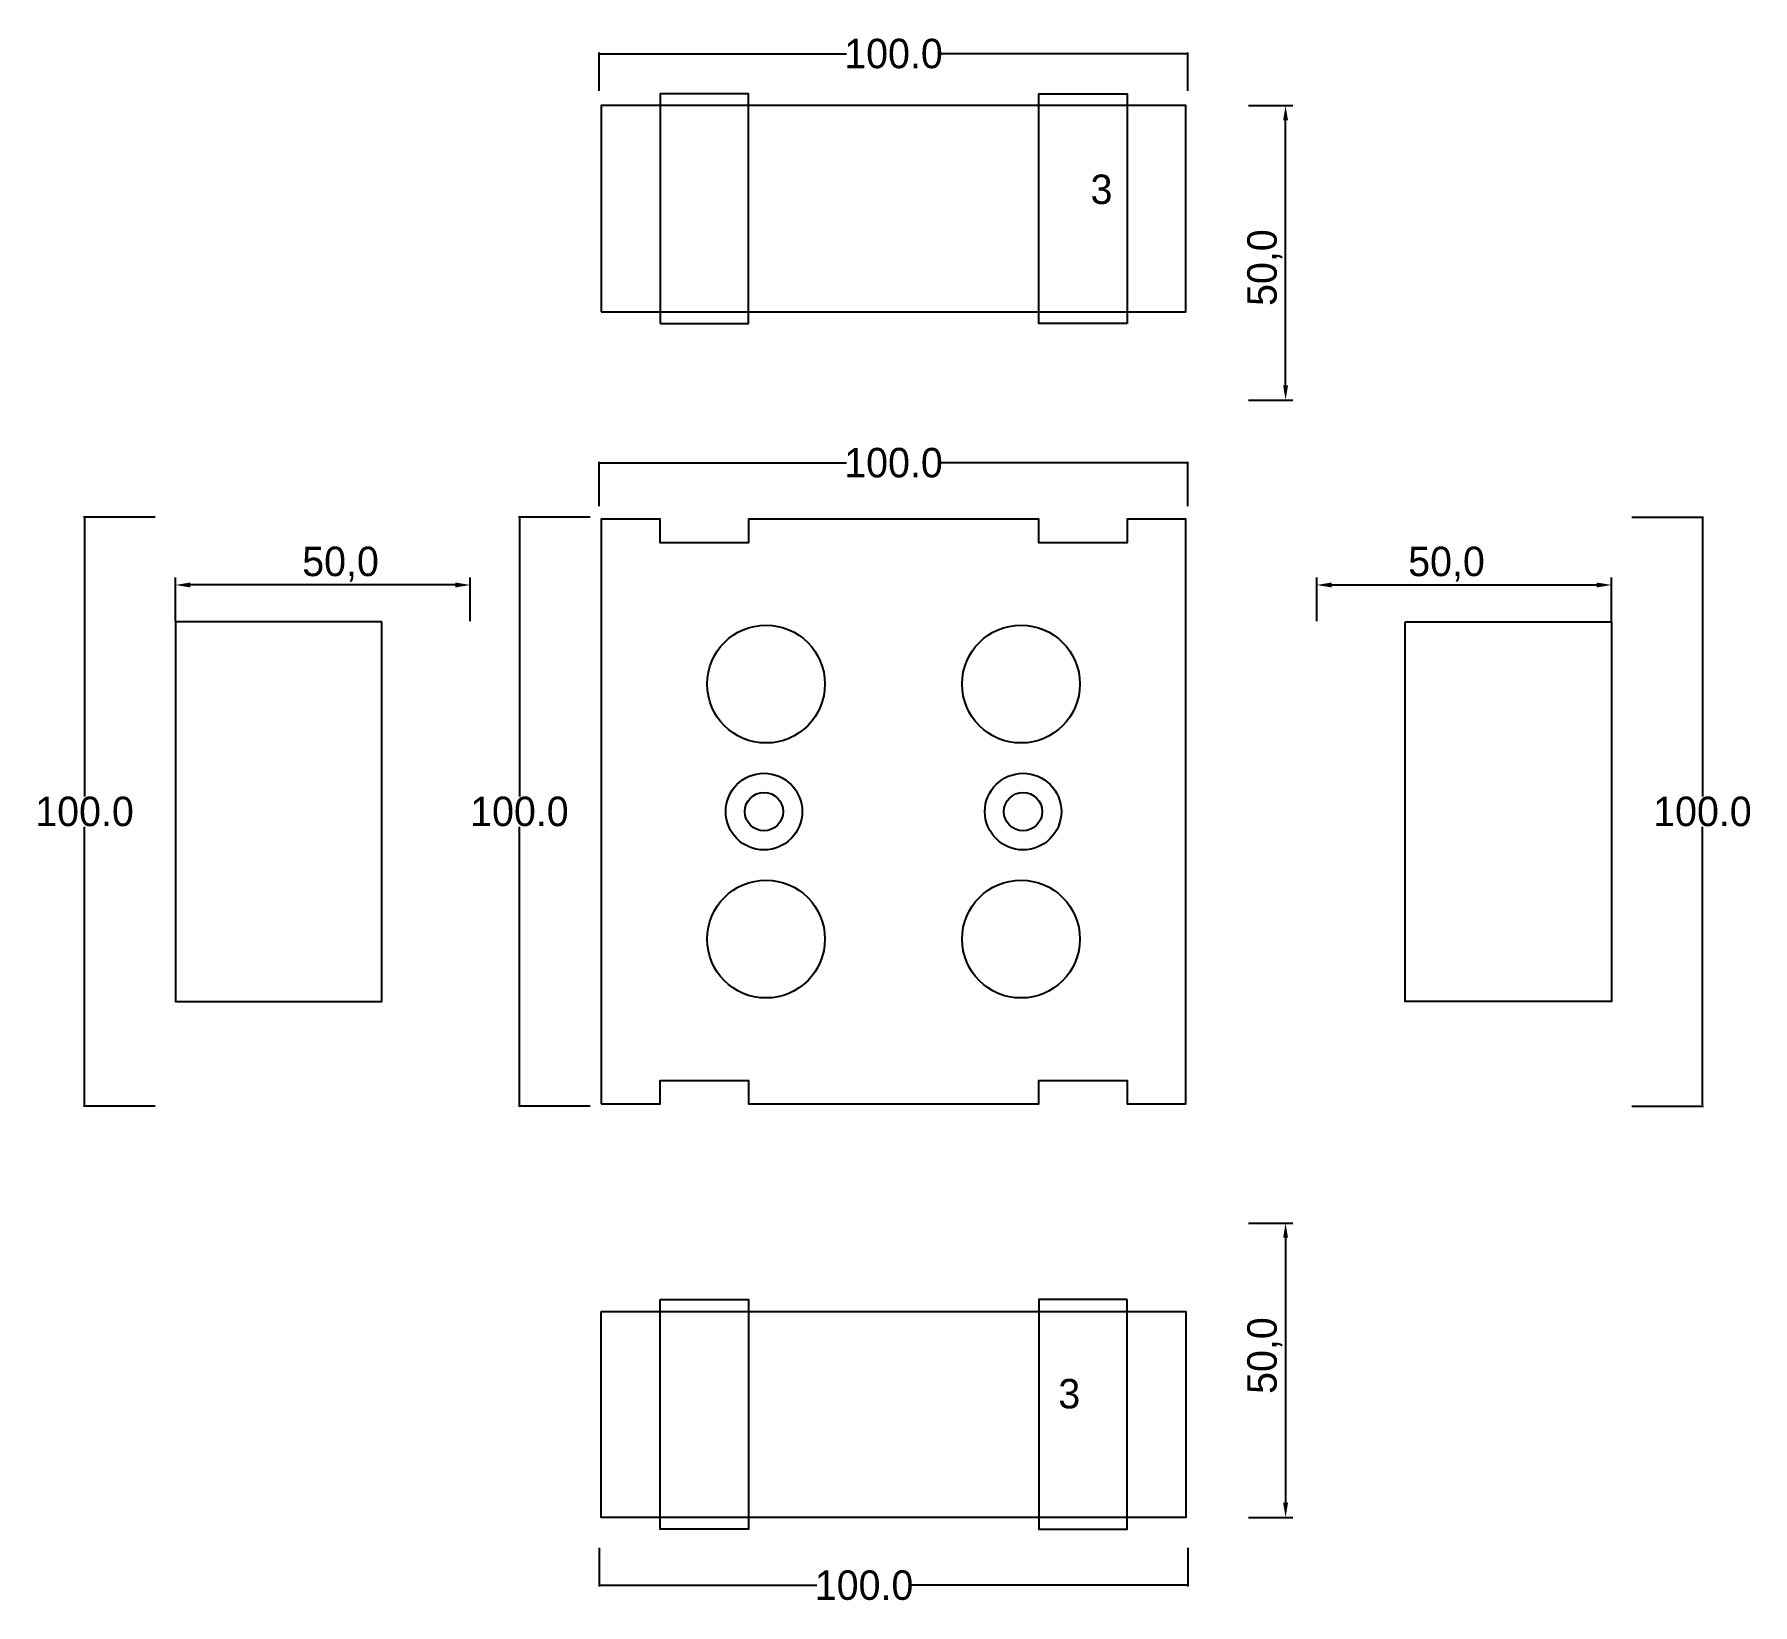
# Model space of a CAD drawing. Header units: millimetres. Extents: x 446 to 737, y 244 to 510.
import ezdxf

# ---------------------------------------------------------------- set-up
doc = ezdxf.new("R2010")
doc.units = ezdxf.units.MM
for name, color, linetype in [('TEXT', 3, 'Continuous'), ('볼트 구멍', 7, 'Continuous'), ('치구', 7, 'Continuous'), ('치수', 7, 'Continuous')]:
    doc.layers.add(name, color=color, linetype=linetype)
doc.dimstyles.new('ISO-25', dxfattribs={"dimtxt": 2.5, "dimasz": 2.5, "dimexe": 1.25, "dimexo": 0.625, "dimtad": 1, "dimtxsty": 'Standard', "dimcen": 2.5, "dimadec": 0, "dimazin": 0, "dimtfac": 1, "dimtmove": 0, "dimatfit": 3, "dimfxl": 0, "dimarcsym": 0})
doc.dimstyles.get("Standard").update_dxf_attribs({"dimtxt": 7, "dimasz": 0.18, "dimexe": 0.18, "dimexo": 0.0625, "dimgap": 0.09, "dimtad": 0, "dimtih": 1, "dimtoh": 1, "dimdec": 1, "dimzin": 0, "dimdsep": 46, "dimtxsty": 'Standard', "dimcen": 0.09, "dimadec": 0, "dimazin": 0, "dimtfac": 1, "dimtdec": 1, "dimtofl": 0, "dimtmove": 0, "dimatfit": 3, "dimfxl": 0, "dimtolj": 1, "dimtzin": 0, "dimarcsym": 0})

# ---------------------------------------------------------------- blocks, each defined once
blk = doc.blocks.new('*D12')
at = {"layer": 'Defpoints', "color": 0, "linetype": 'Continuous'}
for p in [(540.01, 428.17), (527.94, 328.17), (540.01, 328.17)]:
    blk.add_point(p, dxfattribs=at)
at = {"layer": '치수', "color": 0, "linetype": 'Continuous', "lineweight": -2}
for p, q in [((539.94, 428.17), (527.76, 428.17)), ((527.94, 427.99), (527.94, 380.76)), ((527.94, 328.35), (527.94, 375.58)), ((539.94, 328.17), (527.76, 328.17))]:
    blk.add_line(p, q, dxfattribs=at)
at = {"layer": '치수', "color": 0, "linetype": 'Continuous'}
for points in [[(527.91, 427.99), (527.97, 427.99), (527.94, 428.17)], [(527.91, 328.35), (527.97, 328.35), (527.94, 328.17)]]:
    blk.add_solid(points, dxfattribs=at)
at = {"layer": '치수', "color": 0, "linetype": 'Continuous', "insert": (527.94, 378.17), "char_height": 5, "attachment_point": 5}
blk.add_mtext('\\A1;100.0', dxfattribs=at)
blk = doc.blocks.new('*D13')
at = {"layer": 'Defpoints', "color": 0, "linetype": 'Continuous'}
for p in [(466.17, 428.17), (454.1, 328.17), (466.17, 328.17)]:
    blk.add_point(p, dxfattribs=at)
at = {"layer": '치수', "color": 0, "linetype": 'Continuous', "lineweight": -2}
for p, q in [((466.1, 428.17), (453.92, 428.17)), ((454.1, 427.99), (454.1, 380.76)), ((454.1, 328.35), (454.1, 375.58)), ((466.1, 328.17), (453.92, 328.17))]:
    blk.add_line(p, q, dxfattribs=at)
at = {"layer": '치수', "color": 0, "linetype": 'Continuous'}
for points in [[(454.07, 427.99), (454.13, 427.99), (454.1, 428.17)], [(454.07, 328.35), (454.13, 328.35), (454.1, 328.17)]]:
    blk.add_solid(points, dxfattribs=at)
at = {"layer": '치수', "color": 0, "linetype": 'Continuous', "insert": (454.1, 378.17), "char_height": 5, "attachment_point": 5}
blk.add_mtext('\\A1;100.0', dxfattribs=at)
blk = doc.blocks.new('*D14')
at = {"layer": 'Defpoints', "color": 0, "linetype": 'Continuous'}
for p in [(716.76, 428.17), (716.76, 328.17), (728.83, 328.17)]:
    blk.add_point(p, dxfattribs=at)
at = {"layer": '치수', "color": 0, "linetype": 'Continuous', "lineweight": -2}
for p, q in [((716.83, 428.17), (729.01, 428.17)), ((728.83, 427.99), (728.83, 380.76)), ((728.83, 328.35), (728.83, 375.58)), ((716.83, 328.17), (729.01, 328.17))]:
    blk.add_line(p, q, dxfattribs=at)
at = {"layer": '치수', "color": 0, "linetype": 'Continuous'}
for points in [[(728.8, 427.99), (728.86, 427.99), (728.83, 428.17)], [(728.8, 328.35), (728.86, 328.35), (728.83, 328.17)]]:
    blk.add_solid(points, dxfattribs=at)
at = {"layer": '치수', "color": 0, "linetype": 'Continuous', "insert": (728.83, 378.17), "char_height": 5, "attachment_point": 5}
blk.add_mtext('\\A1;100.0', dxfattribs=at)
blk = doc.blocks.new('*D15')
at = {"layer": 'Defpoints', "color": 0, "linetype": 'Continuous'}
for p in [(541.47, 253.19), (641.47, 253.19), (641.47, 246.79)]:
    blk.add_point(p, dxfattribs=at)
at = {"layer": '치수', "color": 0, "linetype": 'Continuous', "lineweight": -2}
for p, q in [((541.47, 253.13), (541.47, 246.61)), ((641.47, 253.13), (641.47, 246.61)), ((541.65, 246.79), (578.46, 246.79)), ((641.29, 246.79), (594.47, 246.79))]:
    blk.add_line(p, q, dxfattribs=at)
at = {"layer": '치수', "color": 0, "linetype": 'Continuous'}
for points in [[(541.65, 246.82), (541.65, 246.76), (541.47, 246.79)], [(641.29, 246.82), (641.29, 246.76), (641.47, 246.79)]]:
    blk.add_solid(points, dxfattribs=at)
at = {"layer": '치수', "color": 0, "linetype": 'Continuous', "insert": (586.47, 246.79), "char_height": 5, "attachment_point": 5}
blk.add_mtext('\\A1;100.0', dxfattribs=at)
blk = doc.blocks.new('*D16')
at = {"layer": 'Defpoints', "color": 0}
for p in [(651.15, 308.3), (651.15, 258.3), (658.04, 258.3)]:
    blk.add_point(p, dxfattribs=at)
at = {"layer": '치수', "color": 0, "lineweight": -2}
for p, q in [((651.77, 308.3), (659.29, 308.3)), ((658.04, 305.8), (658.04, 260.8)), ((651.77, 258.3), (659.29, 258.3))]:
    blk.add_line(p, q, dxfattribs=at)
at = {"layer": '치수', "color": 0}
for points in [[(657.63, 305.8), (658.46, 305.8), (658.04, 308.3)], [(657.63, 260.8), (658.46, 260.8), (658.04, 258.3)]]:
    blk.add_solid(points, dxfattribs=at)
at = {"layer": '치수', "color": 0, "insert": (654.5, 285.8), "char_height": 5, "attachment_point": 5, "rotation": 90}
blk.add_mtext('50,0', dxfattribs=at)
blk = doc.blocks.new('*D17')
at = {"layer": 'Defpoints', "color": 0}
for p in [(651.15, 498.04), (658.04, 498.04), (651.15, 448.04)]:
    blk.add_point(p, dxfattribs=at)
at = {"layer": '치수', "color": 0, "lineweight": -2}
for p, q in [((651.77, 498.04), (659.29, 498.04)), ((658.04, 450.54), (658.04, 495.54)), ((651.77, 448.04), (659.29, 448.04))]:
    blk.add_line(p, q, dxfattribs=at)
at = {"layer": '치수', "color": 0}
for points in [[(657.63, 495.54), (658.46, 495.54), (658.04, 498.04)], [(657.63, 450.54), (658.46, 450.54), (658.04, 448.04)]]:
    blk.add_solid(points, dxfattribs=at)
at = {"layer": '치수', "color": 0, "insert": (654.5, 470.54), "char_height": 5, "attachment_point": 5, "rotation": 90}
blk.add_mtext('50,0', dxfattribs=at)
blk = doc.blocks.new('*D18')
at = {"layer": 'Defpoints', "color": 0, "linetype": 'Continuous'}
for p in [(641.47, 437.39), (541.47, 430), (641.47, 430)]:
    blk.add_point(p, dxfattribs=at)
at = {"layer": '치수', "color": 0, "linetype": 'Continuous', "lineweight": -2}
for p, q in [((541.47, 430.06), (541.47, 437.57)), ((541.65, 437.39), (583.46, 437.39)), ((641.29, 437.39), (599.47, 437.39)), ((641.47, 430.06), (641.47, 437.57))]:
    blk.add_line(p, q, dxfattribs=at)
at = {"layer": '치수', "color": 0, "linetype": 'Continuous'}
for points in [[(541.65, 437.42), (541.65, 437.36), (541.47, 437.39)], [(641.29, 437.42), (641.29, 437.36), (641.47, 437.39)]]:
    blk.add_solid(points, dxfattribs=at)
at = {"layer": '치수', "color": 0, "linetype": 'Continuous', "insert": (591.47, 437.39), "char_height": 5, "attachment_point": 5}
blk.add_mtext('\\A1;100.0', dxfattribs=at)
blk = doc.blocks.new('*D19')
at = {"layer": 'Defpoints', "color": 0}
for p in [(469.57, 416.65), (469.57, 409.87), (519.57, 409.87)]:
    blk.add_point(p, dxfattribs=at)
at = {"layer": '치수', "color": 0, "lineweight": -2}
for p, q in [((469.57, 410.5), (469.57, 417.9)), ((519.57, 410.5), (519.57, 417.9)), ((517.07, 416.65), (472.07, 416.65))]:
    blk.add_line(p, q, dxfattribs=at)
at = {"layer": '치수', "color": 0}
for points in [[(472.07, 417.07), (472.07, 416.23), (469.57, 416.65)], [(517.07, 417.07), (517.07, 416.23), (519.57, 416.65)]]:
    blk.add_solid(points, dxfattribs=at)
at = {"layer": '치수', "color": 0, "insert": (497.57, 420.19), "char_height": 5, "attachment_point": 5}
blk.add_mtext('50,0', dxfattribs=at)
blk = doc.blocks.new('*D20')
at = {"layer": 'Defpoints', "color": 0}
for p in [(713.37, 416.65), (663.37, 409.87), (713.37, 409.87)]:
    blk.add_point(p, dxfattribs=at)
at = {"layer": '치수', "color": 0, "lineweight": -2}
for p, q in [((663.37, 410.5), (663.37, 417.9)), ((713.37, 410.5), (713.37, 417.9)), ((665.87, 416.65), (710.87, 416.65))]:
    blk.add_line(p, q, dxfattribs=at)
at = {"layer": '치수', "color": 0}
for points in [[(665.87, 417.07), (665.87, 416.23), (663.37, 416.65)], [(710.87, 417.07), (710.87, 416.23), (713.37, 416.65)]]:
    blk.add_solid(points, dxfattribs=at)
at = {"layer": '치수', "color": 0, "insert": (685.37, 420.19), "char_height": 5, "attachment_point": 5}
blk.add_mtext('50,0', dxfattribs=at)
blk = doc.blocks.new('*D21')
at = {"layer": 'Defpoints', "color": 0, "linetype": 'Continuous'}
for p in [(641.47, 506.86), (541.47, 500.47), (641.47, 500.47)]:
    blk.add_point(p, dxfattribs=at)
at = {"layer": '치수', "color": 0, "linetype": 'Continuous', "lineweight": -2}
for p, q in [((541.47, 500.53), (541.47, 507.04)), ((541.65, 506.86), (583.46, 506.86)), ((641.29, 506.86), (599.47, 506.86)), ((641.47, 500.53), (641.47, 507.04))]:
    blk.add_line(p, q, dxfattribs=at)
at = {"layer": '치수', "color": 0, "linetype": 'Continuous'}
for points in [[(541.65, 506.89), (541.65, 506.83), (541.47, 506.86)], [(641.29, 506.89), (641.29, 506.83), (641.47, 506.86)]]:
    blk.add_solid(points, dxfattribs=at)
at = {"layer": '치수', "color": 0, "linetype": 'Continuous', "insert": (591.47, 506.86), "char_height": 5, "attachment_point": 5}
blk.add_mtext('\\A1;100.0', dxfattribs=at)

msp = doc.modelspace()

# ---------------------------------------------------------------- linework, layer by layer
at = {"layer": '볼트 구멍', "color": 2}
for centre in [(569.47, 378.17), (613.47, 378.17)]:
    msp.add_circle(centre, 6.5, dxfattribs=at)
at = {"layer": '볼트 구멍', "color": 3}
for centre in [(569.47, 378.17), (613.47, 378.17)]:
    msp.add_circle(centre, 3.25, dxfattribs=at)
at = {"layer": '치구', "color": 1}
for points in [[(551.82, 461.04), (566.82, 461.04), (566.82, 500.04), (551.82, 500.04)], [(631.12, 461.04), (616.12, 461.04), (616.12, 500.04), (631.12, 500.04)], [(551.82, 295.3), (566.82, 295.3), (566.82, 256.31), (551.82, 256.31)], [(631.12, 295.3), (616.12, 295.3), (616.12, 256.31), (631.12, 256.31)]]:
    msp.add_lwpolyline(points, close=True, dxfattribs=at)
at = {"layer": '치구'}
for points in [[(541.82, 463.04), (641.12, 463.04), (641.12, 498.04), (541.82, 498.04)], [(541.82, 328.52), (551.82, 328.52), (551.82, 332.52), (566.82, 332.52), (566.82, 328.52), (616.12, 328.52), (616.12, 332.52), (631.12, 332.52), (631.12, 328.52), (641.12, 328.52), (641.12, 427.82), (631.12, 427.82), (631.12, 423.82), (616.12, 423.82), (616.12, 427.82), (566.82, 427.82), (566.82, 423.82), (551.82, 423.82), (551.82, 427.82), (541.82, 427.82)], [(504.57, 410.42), (469.57, 410.42), (469.57, 345.92), (504.57, 345.92)], [(678.37, 410.42), (713.37, 410.42), (713.37, 345.92), (678.37, 345.92)], [(541.82, 293.3), (641.12, 293.3), (641.12, 258.3), (541.82, 258.3)]]:
    msp.add_lwpolyline(points, close=True, dxfattribs=at)
for centre in [(569.82, 399.82), (613.12, 399.82), (569.82, 356.52), (613.12, 356.52)]:
    msp.add_circle(centre, 10, dxfattribs=at)

# ---------------------------------------------------------------- texts
at = {"layer": 'TEXT', "color": 1}
for p in [(624.93, 481.34), (619.46, 276.83)]:
    msp.add_text('3', height=5, dxfattribs=at).set_placement(p)

# ---------------------------------------------------------------- dimensions: what is measured, and where the dimension line sits
at = {"layer": '치수', "color": 4, "linetype": 'Continuous'}
for base, p1, p2, picture, middle in [((641.47, 506.86), (541.47, 500.47), (641.47, 500.47), '*D21', (591.47, 506.86)), ((641.47, 246.79), (541.47, 253.19), (641.47, 253.19), '*D15', (586.47, 246.79))]:
    dim = msp.add_linear_dim(base=base, p1=p1, p2=p2, dimstyle='Standard', override={"dimtxt": 5}, dxfattribs=at)
    dim.commit()
    dim.dimension.update_dxf_attribs({"geometry": picture, "text_midpoint": middle, "dimtype": 160})
at = {"layer": '치수', "color": 4}
for base, p1, p2, angle, picture, middle in [((658.04, 498.04), (651.15, 448.04), (651.15, 498.04), 90, '*D17', (658.04, 470.54)), ((469.57, 416.65), (519.57, 409.87), (469.57, 409.87), 180, '*D19', (497.57, 416.65)), ((658.04, 258.3), (651.15, 308.3), (651.15, 258.3), 270, '*D16', (658.04, 285.8))]:
    dim = msp.add_linear_dim(base=base, p1=p1, p2=p2, angle=angle, dimstyle='ISO-25', override={"dimtxt": 5, "dimdec": 1, "dimzin": 0, "dimtdec": 1}, dxfattribs=at)
    dim.commit()
    dim.dimension.update_dxf_attribs({"geometry": picture, "text_midpoint": middle, "dimtype": 160})
at = {"layer": '치수', "color": 4, "linetype": 'Continuous'}
dim = msp.add_linear_dim(base=(641.47, 437.39), p1=(541.47, 430), p2=(641.47, 430), dimstyle='Standard', override={"dimtxt": 5}, dxfattribs=at)
dim.commit()
dim.dimension.update_dxf_attribs({"geometry": '*D18', "text_midpoint": (591.47, 437.39)})
for base, p1, p2, picture, middle in [((454.1, 328.17), (466.17, 428.17), (466.17, 328.17), '*D13', (454.1, 378.17)), ((527.94, 328.17), (540.01, 428.17), (540.01, 328.17), '*D12', (527.94, 378.17)), ((728.83, 328.17), (716.76, 428.17), (716.76, 328.17), '*D14', (728.83, 378.17))]:
    dim = msp.add_linear_dim(base=base, p1=p1, p2=p2, angle=90, dimstyle='Standard', override={"dimtxt": 5}, dxfattribs=at)
    dim.commit()
    dim.dimension.update_dxf_attribs({"geometry": picture, "text_midpoint": middle})
at = {"layer": '치수', "color": 4}
dim = msp.add_linear_dim(base=(713.37, 416.65), p1=(663.37, 409.87), p2=(713.37, 409.87), dimstyle='ISO-25', override={"dimtxt": 5, "dimdec": 1, "dimzin": 0, "dimtdec": 1}, dxfattribs=at)
dim.commit()
dim.dimension.update_dxf_attribs({"geometry": '*D20', "text_midpoint": (685.37, 416.65), "dimtype": 160})

doc.saveas('drawing.dxf')
